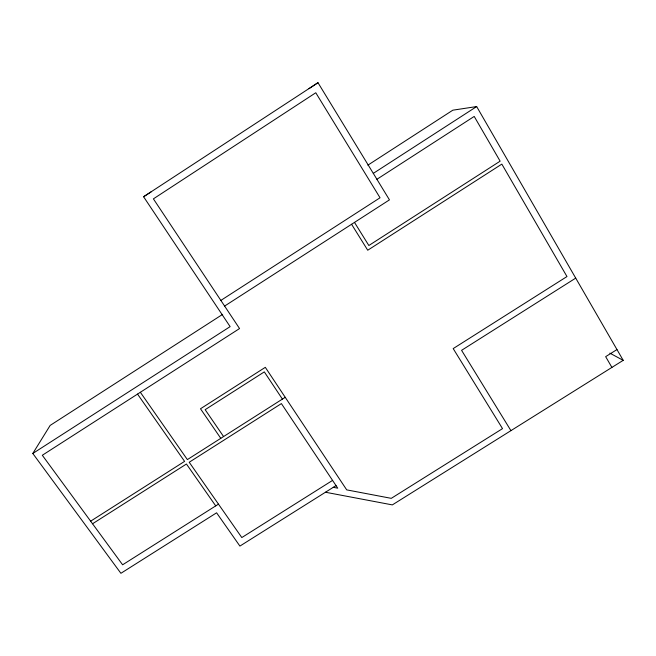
<?xml version="1.0" encoding="UTF-8"?>
<svg xmlns="http://www.w3.org/2000/svg" width="656" height="656" viewBox="0 0 656 656"><rect width="100%" height="100%" fill="white"/><g stroke="black" fill="none" stroke-linecap="round" stroke-linejoin="round"><path stroke-width="0.98" d="M336.028 485.588L239.907 546.087L216.595 512.803L120.901 573.303L32.8 453.476L50.159 425.416L222.663 314.347M308.984 88.642L317.988 82.697L389.459 199.867L224.614 306.073M32.8 453.476L230.125 326.631L143.59 196.743L317.988 82.697M143.59 196.743L151.159 191.847M367.868 165.164L452.837 110.183L476.666 106.559L623.2 360.341L392.345 504.899L325.458 492.238M373.297 173.381L476.666 106.559M376.905 179.293L474.214 116.432L500.134 161.171L368.844 245.508L354.486 222.4M220.859 300.415L380.037 197.776L315.782 92.758L153.397 198.858L239.555 328.558L42.312 455.264L122.623 564.791L218.481 504.144M90.643 521.176L184.59 461.373L137.53 394.092M285.221 397.315L187.37 459.602L140.351 392.28M92.545 523.767L186.443 464.022L215.726 505.891M575.722 278.111L461.578 350.329L510.934 430.639M332.567 480.397L241.81 537.559L189.215 462.25L281.399 403.596L337.75 488.179L333.264 487.326M616.976 349.558L605.66 356.659L611.909 367.409M609.826 353.133L623.2 360.341M223.581 436.552L205.156 409.68L264.311 371.886L282.408 399.102M220.793 438.331L200.49 408.77L265.311 367.335L346.712 489.876L391.271 498.347L502.521 428.63L453.189 348.59L566.973 276.553L501.84 164.115L367.729 250.231L351.575 224.27"/></g></svg>
